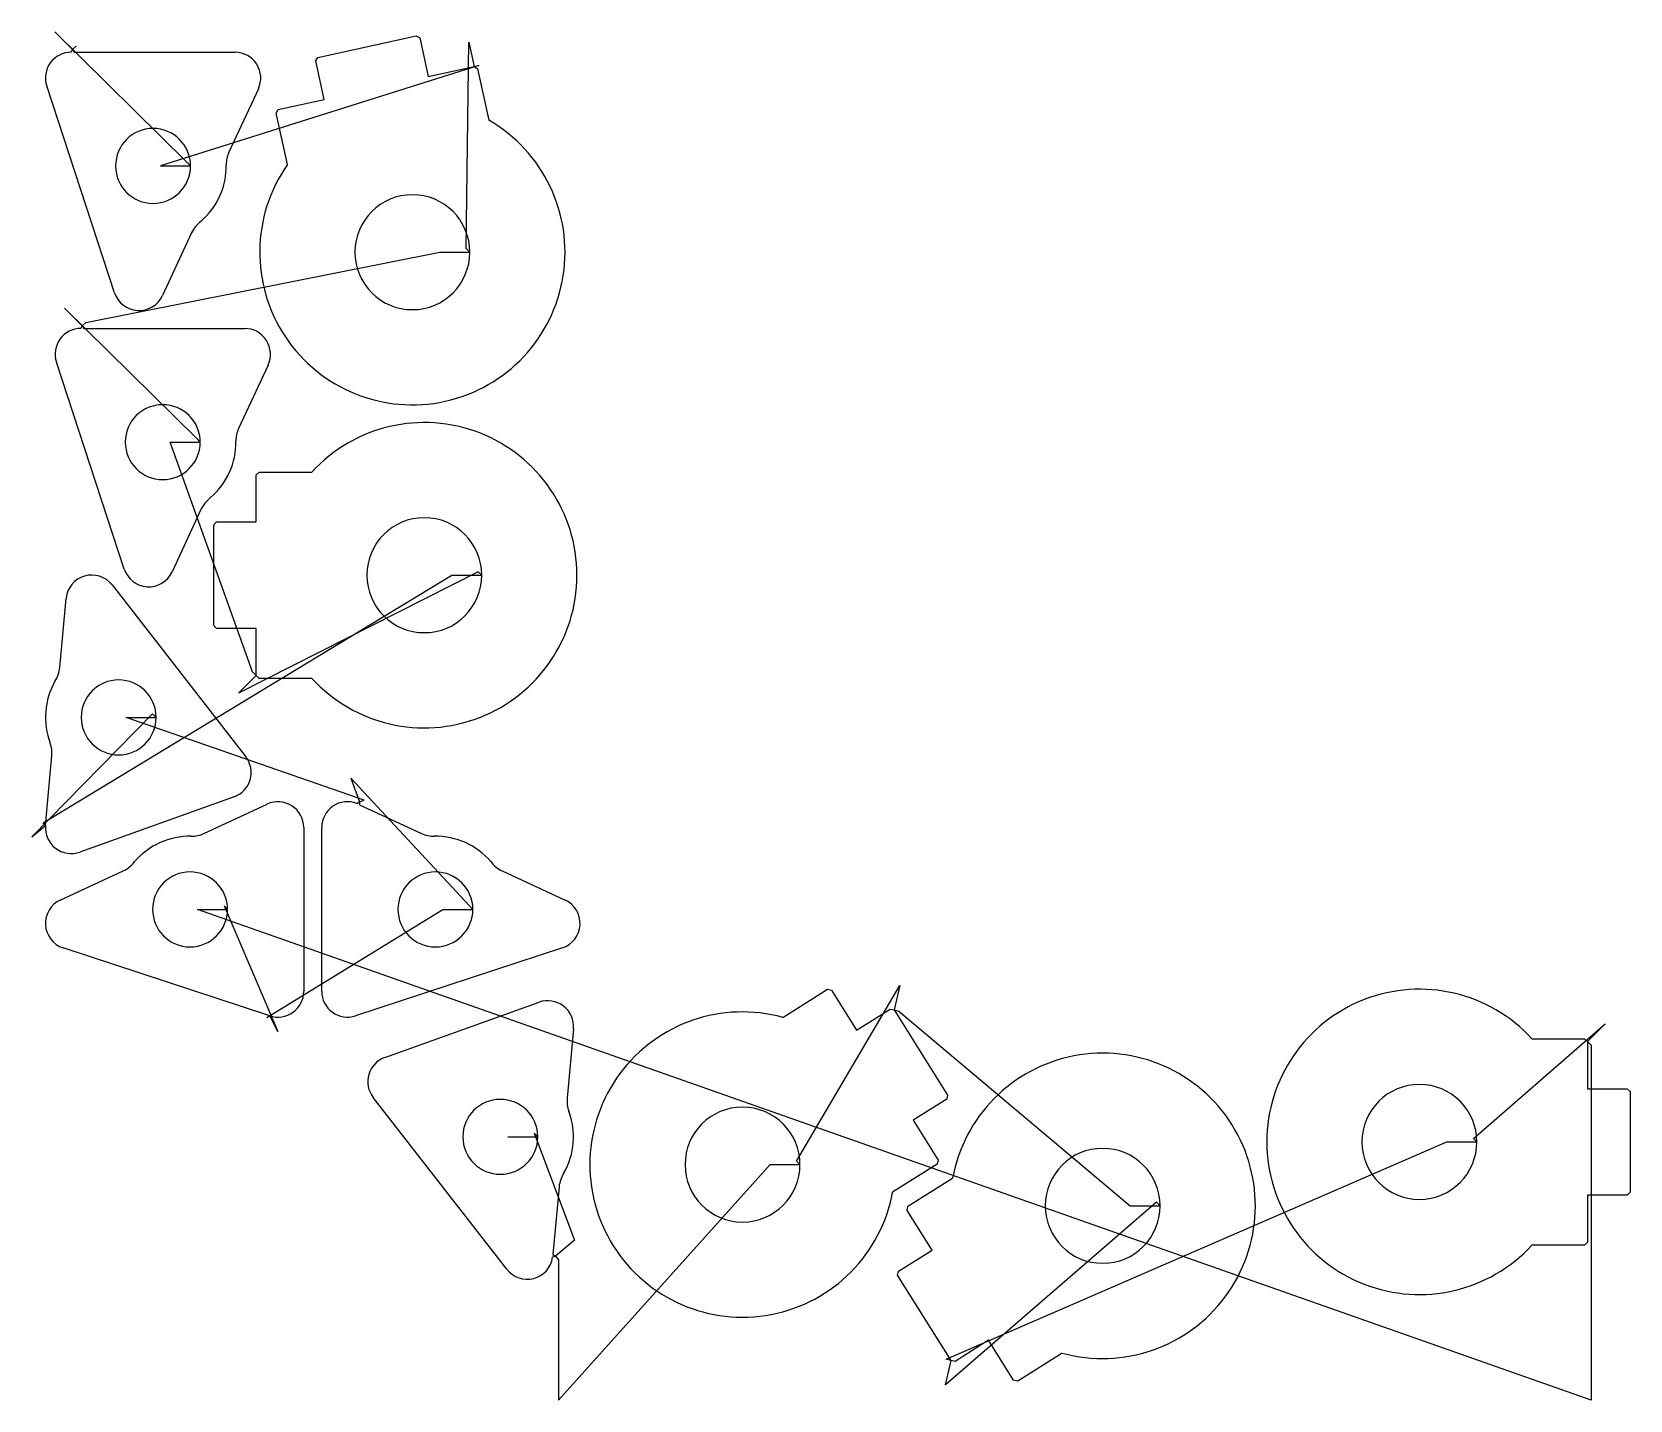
# Model space of a CAD drawing. Header units: metres. Extents: x 5 to 1605, y 0 to 1369.
import ezdxf

# ---------------------------------------------------------------- set-up
doc = ezdxf.new("R2010")
doc.units = ezdxf.units.M

msp = doc.modelspace()

# ---------------------------------------------------------------- linework, layer by layer
at = {"layer": 'TOOL_0'}
for p, q in [((160.635, 1238.544), (28.52, 1369.056)), ((28.52, 1369.056), (46.194, 1351.375)), ((291.698, 1343.658), (389.963, 1365.306)), ((389.963, 1365.306), (393.466, 1363.068)), ((393.466, 1363.068), (401.977, 1324.434)), ((44.69, 1348.774), (46.195, 1351.374)), ((46.194, 1351.375), (47.693, 1348.775)), ((46.195, 1351.374), (49.731, 1354.909)), ((47.693, 1348.775), (208.693, 1348.742)), ((289.46, 1340.155), (291.698, 1343.658)), ((440.135, 1152.203), (442.555, 1358.973)), ((442.555, 1358.973), (447.934, 1334.558)), ((452.819, 1335.635), (134.171, 1235.008)), ((297.971, 1301.521), (289.46, 1340.155)), ((401.977, 1324.434), (447.936, 1334.559)), ((447.934, 1334.558), (451.437, 1332.32)), ((447.936, 1334.559), (452.819, 1335.635)), ((451.437, 1332.32), (462.784, 1280.814)), ((88.182, 1107.98), (20.224, 1314.993)), ((232.046, 1312.154), (202.628, 1248.754)), ((252.012, 1291.396), (297.971, 1301.521)), ((249.774, 1287.893), (252.012, 1291.396)), ((261.121, 1236.388), (249.774, 1287.893)), ((134.171, 1235.008), (164.171, 1235.008)), ((164.171, 1235.008), (160.635, 1238.544)), ((165.219, 1168.132), (136.005, 1105.173)), ((443.671, 1148.667), (440.135, 1152.203)), ((59.411, 1078.475), (413.671, 1148.667)), ((413.671, 1148.667), (443.671, 1148.667)), ((170.315, 962.111), (38.2, 1092.623)), ((38.2, 1092.623), (55.874, 1074.941)), ((54.37, 1072.34), (55.875, 1074.94)), ((55.874, 1074.941), (57.373, 1072.341)), ((55.875, 1074.94), (59.411, 1078.475)), ((57.373, 1072.341), (218.373, 1072.308)), ((97.862, 831.546), (29.904, 1038.559)), ((241.726, 1035.72), (212.308, 972.32)), ((173.851, 958.575), (170.315, 962.111)), ((226.325, 728.652), (143.851, 958.575)), ((143.851, 958.575), (173.851, 958.575)), ((229.861, 925.738), (232.8, 928.677)), ((232.8, 928.677), (285.541, 928.677)), ((229.861, 878.677), (229.861, 925.738)), ((174.899, 891.698), (145.685, 828.739)), ((187.361, 875.738), (190.3, 878.677)), ((187.361, 775.117), (187.361, 875.738)), ((190.3, 878.677), (229.861, 878.677)), ((16.803, 577.675), (425.612, 825.428)), ((85.646, 815.691), (219.438, 643.724)), ((452.076, 828.964), (212.183, 707.44)), ((425.612, 825.428), (455.612, 825.428)), ((455.612, 825.428), (452.076, 828.964)), ((33.408, 733.082), (39.678, 802.205)), ((190.3, 772.178), (187.361, 775.117)), ((229.861, 772.178), (190.3, 772.178)), ((229.861, 725.117), (229.861, 772.178)), ((212.183, 707.44), (229.861, 725.117)), ((229.861, 725.116), (226.325, 728.652)), ((232.8, 722.177), (229.861, 725.116)), ((285.541, 722.177), (232.8, 722.177)), ((126.216, 686.659), (5.489, 563.641)), ((337.784, 600.413), (99.752, 683.123)), ((99.752, 683.123), (129.752, 683.123)), ((129.752, 683.123), (126.216, 686.659)), ((19.067, 574.96), (25.38, 644.567)), ((443.169, 494.515), (324.489, 622.169)), ((324.489, 622.169), (333.089, 598.694)), ((207.794, 603.669), (53.391, 548.391)), ((177.464, 566.933), (240.87, 596.339)), ((330.66, 596.93), (333.089, 598.693)), ((333.089, 598.693), (337.784, 600.413)), ((333.089, 598.694), (333.399, 595.708)), ((333.399, 595.708), (395.444, 566.934)), ((19.067, 574.96), (16.803, 577.675)), ((5.489, 563.641), (19.067, 574.96)), ((277.454, 572.979), (277.454, 408.979)), ((295.455, 408.979), (295.455, 572.979)), ((33.87, 500.338), (96.835, 529.539)), ((476.073, 529.54), (539.038, 500.339)), ((1565.706, 0.001), (171.204, 490.977)), ((171.204, 490.977), (201.204, 490.977)), ((201.204, 490.977), (197.668, 494.513)), ((197.668, 494.513), (251.641, 368.737)), ((240.513, 382.92), (416.705, 490.979)), ((416.705, 490.979), (446.705, 490.979)), ((446.705, 490.979), (443.169, 494.515)), ((243.667, 384.514), (36.667, 452.514)), ((536.241, 452.515), (329.241, 384.515)), ((756.946, 382.958), (801.606, 411.011)), ((770.503, 239.185), (873.811, 414.723)), ((801.606, 411.011), (805.658, 410.085)), ((805.658, 410.085), (830.689, 370.234)), ((873.811, 414.723), (868.244, 390.35)), ((243.668, 384.515), (240.513, 382.92)), ((251.641, 368.737), (243.667, 384.514)), ((358.598, 342.852), (513.001, 398.129)), ((830.689, 370.234), (864.189, 391.276)), ((864.189, 391.276), (868.241, 390.35)), ((868.241, 390.35), (873.115, 389.237)), ((868.244, 390.35), (921.764, 305.143)), ((873.115, 389.237), (1104.463, 194.345)), ((547.325, 371.56), (541.012, 301.953)), ((1447.885, 261.857), (1579.848, 376.309)), ((1579.848, 376.309), (1562.17, 358.632)), ((1506.49, 361.572), (1559.231, 361.572)), ((1559.231, 361.572), (1562.17, 358.633)), ((1562.17, 358.633), (1565.706, 355.097)), ((1562.17, 358.632), (1562.17, 311.571)), ((1565.706, 355.097), (1565.706, 0.001)), ((921.764, 305.143), (920.838, 301.091)), ((1562.17, 311.571), (1601.731, 311.571)), ((1601.731, 311.571), (1604.67, 308.632)), ((1604.67, 308.632), (1604.67, 208.011)), ((480.745, 130.83), (346.953, 302.797)), ((920.838, 301.091), (887.338, 280.049)), ((887.338, 280.049), (912.369, 240.198)), ((481.639, 263.397), (511.639, 263.397)), ((511.639, 263.397), (508.103, 266.933)), ((508.103, 266.933), (548.479, 160.054)), ((920.387, 40.757), (1421.421, 258.321)), ((1421.421, 258.321), (1451.421, 258.321)), ((1451.421, 258.321), (1447.885, 261.857)), ((912.369, 240.198), (911.443, 236.146)), ((532.48, 0), (744.039, 235.649)), ((744.039, 235.649), (774.039, 235.649)), ((774.039, 235.649), (770.503, 239.185)), ((911.443, 236.146), (866.782, 208.093)), ((532.984, 213.438), (526.85, 145.809)), ((882.059, 193.849), (926.72, 221.902)), ((1604.67, 208.011), (1601.731, 205.072)), ((881.133, 189.797), (882.059, 193.849)), ((1130.927, 197.881), (919.691, 15.272)), ((1104.463, 194.345), (1134.463, 194.345)), ((1134.463, 194.345), (1130.927, 197.881)), ((1601.731, 205.072), (1562.17, 205.072)), ((1562.17, 205.072), (1562.17, 158.011)), ((906.164, 149.946), (881.133, 189.797)), ((548.479, 160.054), (529.277, 144.045)), ((529.277, 144.045), (526.534, 142.826)), ((526.85, 145.809), (529.278, 144.045)), ((529.278, 144.045), (532.48, 140.205)), ((872.664, 128.904), (906.164, 149.946)), ((1559.231, 155.072), (1506.49, 155.072)), ((1562.17, 158.011), (1559.231, 155.072)), ((532.48, 140.205), (532.48, 0)), ((871.738, 124.852), (872.664, 128.904)), ((925.258, 39.645), (871.738, 124.852)), ((962.813, 59.76), (929.313, 38.718)), ((987.844, 19.909), (962.813, 59.76)), ((919.691, 15.272), (925.258, 39.645)), ((925.261, 39.644), (920.387, 40.757)), ((929.313, 38.718), (925.261, 39.644)), ((1036.557, 47.036), (991.896, 18.983)), ((991.896, 18.983), (987.844, 19.909))]:
    msp.add_line(p, q, dxfattribs=at)
for centre, radius, start, end in [((44.689, 1323.024), 25.749, 89.997775, 198.173191), ((208.688, 1322.992), 25.75, 335.108926, 89.988875), ((386.171, 1148.667), 152.749, 282.423882, 59.896734), ((126.671, 1235.008), 37.5, 0, 180), ((229.161, 1236.442), 29.25, 155.107477, 180.801191), ((126.671, 1235.008), 37.5, 180, 0), ((126.671, 1235.009), 73.25, 310.732288, 0.800992), ((386.171, 1148.667), 152.75, 144.950824, 282.423882), ((386.171, 1148.667), 57.5, 0, 180), ((192.655, 1155.26), 30.305, 126.876704, 154.865693), ((386.171, 1148.667), 57.5, 180, 0), ((112.647, 1116.011), 25.75, 198.173191, 335.108926), ((54.369, 1046.59), 25.749, 89.997775, 198.173191), ((218.368, 1046.558), 25.75, 335.108926, 89.988875), ((136.351, 958.575), 37.5, 0, 180), ((398.111, 825.427), 152.75, 0, 137.472732), ((136.351, 958.575), 73.25, 310.732288, 0.800992), ((238.841, 960.008), 29.25, 155.107477, 180.801191), ((136.351, 958.575), 37.5, 180, 0), ((202.335, 878.826), 30.305, 126.876704, 154.865693), ((398.112, 825.428), 57.5, 0, 180), ((65.323, 799.879), 25.75, 37.884156, 174.817456), ((122.327, 839.577), 25.75, 198.173191, 335.108926), ((398.111, 825.427), 152.75, 222.527268, 0), ((398.112, 825.428), 57.5, 180, 0), ((3.238, 735.948), 30.306, 326.586266, 354.57347), ((92.252, 683.123), 37.5, 0, 180), ((92.251, 683.124), 73.25, 150.441301, 200.511186), ((92.252, 683.123), 37.5, 180, 0), ((-3.75, 647.209), 29.25, 354.817631, 20.511796), ((199.114, 627.912), 25.75, 289.699475, 37.88279), ((251.704, 572.979), 25.75, 0, 114.881127), ((321.205, 572.979), 25.75, 68.457662, 180), ((44.712, 572.634), 25.75, 174.817456, 289.69738), ((163.704, 490.978), 73.25, 89.187276, 139.256088), ((165.158, 593.468), 29.25, 269.187057, 294.880212), ((407.75, 593.469), 29.25, 245.119788, 270.812943), ((409.205, 490.979), 73.25, 40.744422, 90.813506), ((83.969, 556.978), 30.306, 295.121629, 323.111196), ((163.704, 490.977), 37.5, 0, 180), ((409.205, 490.979), 37.5, 0, 180), ((488.94, 556.979), 30.306, 216.887669, 244.876659), ((44.703, 476.978), 25.75, 114.879109, 251.815544), ((528.204, 476.979), 25.75, 288.186569, 65.118873), ((163.704, 490.977), 37.5, 180, 0), ((409.205, 490.979), 37.5, 180, 0), ((251.704, 408.979), 25.75, 251.815544, 0), ((321.205, 408.979), 25.75, 180, 288.184456), ((1393.92, 258.322), 152.75, 42.527268, 179.999625), ((521.68, 373.886), 25.75, 354.817456, 109.69738), ((716.538, 235.65), 152.75, 74.660531, 212.133649), ((367.277, 318.609), 25.75, 109.69738, 217.88279), ((1076.964, 194.345), 152.75, 32.133649, 169.606616), ((1393.921, 258.321), 57.5, 0, 180), ((474.139, 263.397), 37.5, 0, 180), ((474.141, 263.397), 73.249, 330.441301, 20.510453), ((570.142, 299.311), 29.25, 174.817631, 200.511796), ((716.539, 235.649), 57.5, 0, 180), ((1076.964, 194.345), 152.75, 254.660992, 32.133649), ((474.139, 263.397), 37.5, 180, 0), ((1393.92, 258.322), 152.75, 179.999625, 317.472732), ((1393.921, 258.321), 57.5, 180, 0), ((1076.963, 194.345), 57.5, 0, 180), ((563.153, 210.573), 30.305, 146.585224, 174.575173), ((716.539, 235.649), 57.5, 180, 0), ((716.538, 235.65), 152.75, 212.133649, 349.606616), ((1076.963, 194.345), 57.5, 180, 0), ((501.068, 146.642), 25.75, 217.884156, 351.477816)]:
    msp.add_arc(centre, radius, start, end, dxfattribs=at)

doc.saveas('drawing.dxf')
